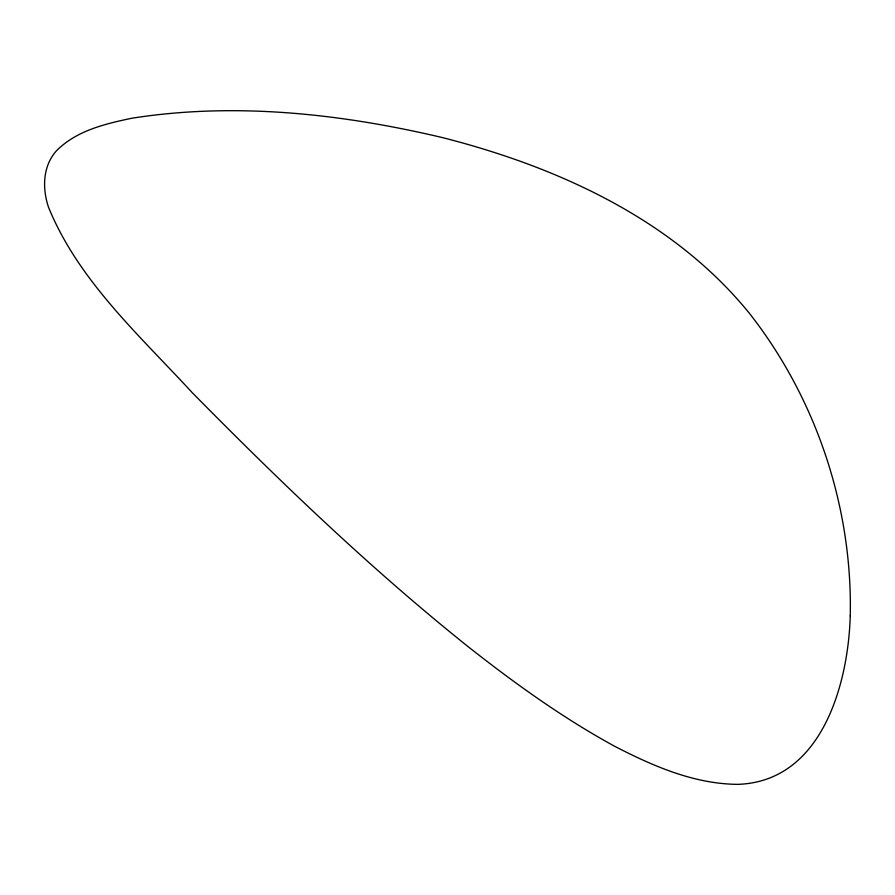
<?xml version="1.0" encoding="UTF-8"?>
<svg xmlns="http://www.w3.org/2000/svg" width="895" height="895" viewBox="0 0 895 895"><rect width="100%" height="100%" fill="white"/><g stroke="black" fill="none" stroke-linecap="round" stroke-linejoin="round"><path stroke-width="1.34" d="M850.25 615.894C848.225 684.675 821.543 781.704 737.693 784.356C693.994 783.975 653.104 766.086 614.921 746.419C563.436 718.338 515.71 684.026 469.64 647.879C371.302 569.41 280.415 482.125 192.179 392.603C139.519 335.323 78.424 280.672 48.487 207.181C42.199 188.386 42.624 166.101 56.53 150.718C76.467 130.636 105.084 123.846 131.867 118.23C235.363 101.941 341.51 113.721 442.868 137.685C557.954 167.119 673.129 219.309 749.507 313.44C816.352 398.767 852.622 507.521 850.25 615.894"/></g></svg>
